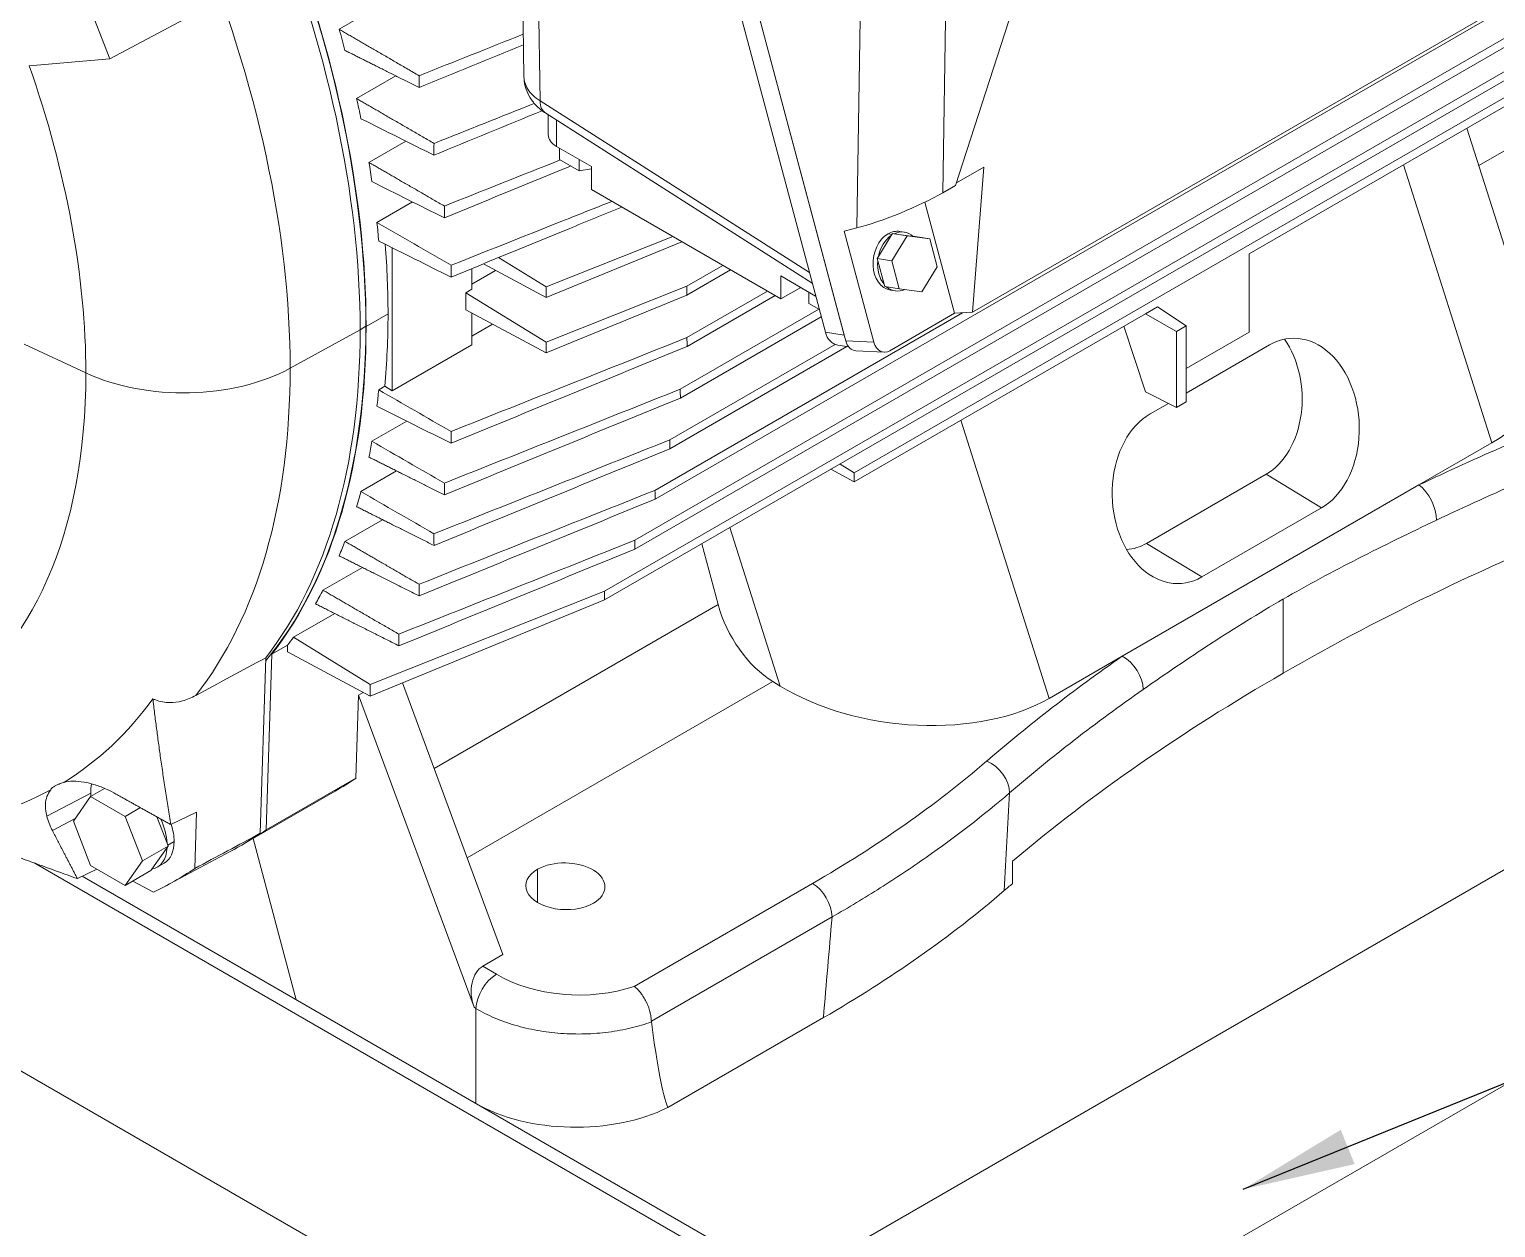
# Model space of a CAD drawing. Header units: millimetres. Extents: x -2122 to 22797, y 3569 to 89276.
# Drawn here: x 10430 to 10951, y 79981 to 80406 of the extents above; entities that cross this region are included whole.
import ezdxf

# ---------------------------------------------------------------- set-up
doc = ezdxf.new("R2010")
doc.units = ezdxf.units.MM
doc.header["$LTSCALE"] = 20
doc.layers.add('IA-TEXT', color=2, linetype='Continuous')
doc.layers.add('IA-TRAZ', color=8, linetype='Continuous', lineweight=5)
doc.styles.add('ING-AMB', font='romans.shx', dxfattribs={"width": 0.75, "oblique": 15})
doc.dimstyles.new('ING-AMB 16', dxfattribs={"dimscale": 16, "dimtxt": 3, "dimasz": 2.5, "dimexe": 1, "dimexo": 1, "dimgap": 1, "dimtad": 1, "dimdec": 0, "dimzin": 0, "dimdsep": 46, "dimtxsty": 'ING-AMB', "dimcen": 0.1, "dimclrd": 7, "dimclre": 7, "dimclrt": 2, "dimadec": 0, "dimazin": 0, "dimtfac": 1, "dimtdec": 0, "dimtmove": 0, "dimatfit": 0, "dimfxl": 1.25, "dimtfill": 1, "dimtolj": 1, "dimtzin": 0, "dimarcsym": 1})

# ---------------------------------------------------------------- blocks, each defined once
blk = doc.blocks.new('A$C6cb7b9ed')
at = {"color": 0, "linetype": 'Continuous', "lineweight": 0, "extrusion": (2.77556e-16, 0.816497, 0.57735)}
for p, q in [((2243.07, 4332.1), (2138.15, 4725.52)), ((2144.69, 4724.91), (2249.84, 4330.63)), ((2144.8, 4724.47), (2249.71, 4331.05)), ((2136.17, 4422.57), (2131.53, 4718.96)), ((2141.86, 4414.12), (2137.22, 4710.45)), ((2257.03, 4548.87), (2254.26, 4369.05)), ((2284.78, 4381.54), (2287.35, 4548.98)), ((2182.66, 4272.81), (2628.35, 4530.13)), ((2175.45, 4258.23), (2621.23, 4515.6)), ((2175.49, 4255.1), (2621.19, 4512.43)), ((2164.75, 4240.21), (2613.05, 4499.04)), ((2327.52, 4502.81), (2289.25, 4384.13)), ((2164.75, 4237.05), (2613.05, 4495.88)), ((2295.31, 4339.15), (2522.6, 4470.37)), ((1978.6, 4456.42), (1989.21, 4429.08)), ((2583.34, 4453.82), (2474.86, 4391.18)), ((2070.61, 4439.5), (2085.39, 4448.03)), ((2019.56, 4445.07), (1989.21, 4429.08)), ((1989.21, 4429.08), (1960.7, 4426.53)), ((2076.81, 4414.92), (2090.73, 4422.96)), ((2253.34, 4282.13), (2500.83, 4425.01)), ((2393.35, 4359.81), (2500.83, 4421.86)), ((2237.44, 4353.22), (2141.86, 4414.12)), ((2143.9, 4409.7), (2238.44, 4349.47)), ((2144.76, 4402.04), (2144.76, 4409.16)), ((2147.69, 4397.96), (2147.69, 4407.29)), ((2495.64, 4325.72), (2470.65, 4404.43)), ((2081.17, 4392.28), (2094.25, 4399.84)), ((2147.69, 4397.96), (2160.06, 4390.82)), ((2148.81, 4393.31), (2148.81, 4397.31)), ((2148.81, 4393.31), (2155.75, 4389.3)), ((2155.75, 4389.3), (2155.75, 4393.3)), ((2155.75, 4389.3), (2160.06, 4389.97)), ((2160.06, 4382.65), (2160.06, 4390.82)), ((2299.22, 4390.62), (2289.54, 4385.03)), ((2295.31, 4339.15), (2299.22, 4390.62)), ((2448.14, 4391.44), (2479.45, 4292.79)), ((2160.06, 4382.65), (2227.24, 4343.87)), ((2284.78, 4381.54), (2289.25, 4384.13)), ((2084.02, 4370.95), (2096.66, 4378.25)), ((2288.92, 4338.75), (2278.4, 4378.2)), ((2254.26, 4369.05), (2249.75, 4367.91)), ((2188.91, 4365.99), (2143.99, 4348.11)), ((2143.99, 4344.35), (2192.17, 4364.12)), ((2249.75, 4367.91), (2260.26, 4328.48)), ((2261.9, 4358.93), (2266.41, 4366.33)), ((2266.65, 4366.72), (2265.29, 4366.93)), ((2266.41, 4366.33), (2266.85, 4367.05)), ((2266.64, 4357.39), (2272.03, 4366.24)), ((2266.85, 4367.05), (2267.51, 4366.96)), ((2272.03, 4366.24), (2266.85, 4367.05)), ((2267.51, 4366.96), (2274.23, 4366.05)), ((2271.14, 4367.53), (2269.48, 4367.79)), ((2272.03, 4366.24), (2280.07, 4365.14)), ((2274.23, 4366.05), (2274.89, 4365.96)), ((2280.07, 4365.14), (2274.89, 4365.96)), ((2280.07, 4365.14), (2282.73, 4355.2)), ((2089.35, 4362.05), (2089.35, 4311.25)), ((2261.46, 4358.2), (2261.9, 4358.93)), ((2393.35, 4332.09), (2393.35, 4359.81)), ((2117.63, 4347.28), (2117.63, 4354.6)), ((2117.63, 4349.06), (2126.11, 4353.95)), ((2121.75, 4356.29), (2143.99, 4344.35)), ((2143.99, 4348.11), (2127.15, 4358.51)), ((2193.9, 4348.33), (2206.7, 4355.72)), ((2193.9, 4345.18), (2209.43, 4354.15)), ((2261.67, 4357.39), (2261.46, 4358.2)), ((2266.64, 4357.39), (2261.46, 4358.2)), ((2263.89, 4349.07), (2261.67, 4357.39)), ((2269.29, 4347.44), (2266.64, 4357.39)), ((2282.73, 4355.2), (2277.34, 4346.34)), ((2193.9, 4348.33), (2143.99, 4328.46)), ((2193.9, 4345.18), (2193.9, 4348.33)), ((2239.61, 4344.89), (2227.24, 4352.03)), ((2227.24, 4352.03), (2227.24, 4343.87)), ((2264.11, 4348.25), (2263.89, 4349.07)), ((2269.29, 4347.44), (2264.11, 4348.25)), ((2115.51, 4346.05), (2117.63, 4347.28)), ((2143.99, 4328.46), (2115.51, 4346.05)), ((2115.51, 4346.05), (2115.51, 4340)), ((2143.99, 4348.11), (2143.99, 4344.35)), ((2143.99, 4324.7), (2193.9, 4345.18)), ((2193.98, 4330.14), (2222.5, 4346.6)), ((2193.99, 4326.99), (2225.23, 4345.03)), ((2234.31, 4347.95), (2227.24, 4343.87)), ((2237.2, 4342.28), (2237.2, 4346.28)), ((2239.61, 4344.89), (2239.61, 4345.07)), ((2267.86, 4346.68), (2266.2, 4346.94)), ((2277.34, 4346.34), (2269.29, 4347.44)), ((2080.16, 4334.07), (2087.94, 4338.56)), ((2115.51, 4340), (2143.99, 4324.7)), ((2117.63, 4327.58), (2117.63, 4338.86)), ((2182.63, 4275.94), (2291.72, 4338.93)), ((2191.61, 4311.84), (2240.77, 4340.22)), ((2237.2, 4342.28), (2240.93, 4340.13)), ((2253.34, 4278.97), (2356.58, 4338.58)), ((2288.92, 4338.75), (2265.95, 4325.49)), ((2295.31, 4339.15), (2288.92, 4338.75)), ((2360.82, 4341.03), (2356.58, 4338.58)), ((2367.56, 4332.24), (2356.58, 4338.58)), ((2371.06, 4334.26), (2360.82, 4341.03)), ((2053.23, 4319.25), (2078.04, 4332.84)), ((2080.05, 4334.13), (2078.04, 4332.84)), ((2117.63, 4330.67), (2124.98, 4334.91)), ((2191.63, 4308.69), (2241.61, 4337.55)), ((2348.89, 4334.13), (2356.58, 4310.86)), ((2371.06, 4334.26), (2367.56, 4332.24)), ((2371.06, 4307.4), (2371.06, 4334.26)), ((1958.88, 4327.83), (1980.75, 4317.61)), ((2089.35, 4311.25), (2117.63, 4327.58)), ((2143.99, 4328.46), (2143.99, 4324.7)), ((2187.92, 4293.86), (2246.55, 4327.71)), ((2249.71, 4331.05), (2243.07, 4332.1)), ((2251.34, 4326.85), (2247.49, 4327.46)), ((2249.84, 4330.63), (2250.28, 4328.99)), ((2260.26, 4328.48), (2250.28, 4328.99)), ((2367.56, 4332.24), (2367.56, 4305.38)), ((2393.35, 4332.09), (2371.06, 4319.22)), ((2371.06, 4310.44), (2400.65, 4327.53)), ((2187.94, 4290.72), (2250.7, 4326.95)), ((2253.92, 4325.48), (2263.91, 4324.97)), ((2084.64, 4311.62), (2086.76, 4312.85)), ((2089.35, 4311.25), (2086.76, 4312.85)), ((2367.56, 4305.38), (2356.58, 4310.86)), ((2358.23, 4303.03), (2364.73, 4306.79)), ((2367.56, 4305.38), (2371.06, 4307.4)), ((2229.7, 3994.61), (2767.1, 4304.88)), ((2082.22, 4293.36), (2094.59, 4300.51)), ((2322.48, 4202.15), (2291.16, 4300.81)), ((2453.61, 4277.86), (2479.45, 4292.79)), ((2078.32, 4275.51), (2091, 4282.83)), ((2253.34, 4278.97), (2245.06, 4283.42)), ((2248.26, 4285.27), (2253.34, 4282.13)), ((2253.34, 4282.13), (2253.34, 4278.97)), ((2399.4, 4281.63), (2356.97, 4257.13)), ((2399.4, 4281.63), (2419.01, 4269.72)), ((2348.32, 4217.08), (2453.61, 4277.86)), ((2072.66, 4257.84), (2085.99, 4265.54)), ((2419.01, 4269.72), (2376.58, 4245.22)), ((2209.19, 4262.71), (2227.03, 4206.52)), ((2205.04, 4235.41), (2199.29, 4256.99)), ((2356.97, 4257.13), (2376.58, 4245.22)), ((2064.86, 4240.53), (2078.83, 4248.59)), ((2164.75, 4240.21), (2081.57, 4207.08)), ((2164.75, 4237.05), (2164.75, 4240.21)), ((2081.57, 4202.92), (2164.75, 4237.05)), ((2205.04, 4235.41), (2104.29, 4177.24)), ((2405.43, 4237.31), (2405.43, 4211.06)), ((2054.45, 4223.84), (2069.02, 4232.25)), ((2054.45, 4223.84), (2081.57, 4207.08)), ((2229.7, 3918.15), (2767.1, 4228.42)), ((2052.34, 4221.05), (2046.68, 4217.79)), ((2052.26, 4218.66), (2052.34, 4221.05)), ((2081.57, 4202.92), (2052.26, 4218.66)), ((2042.64, 4154.27), (2044.56, 4216.56)), ((2044.76, 4155.5), (2046.68, 4217.79)), ((2322.48, 4202.15), (2348.32, 4217.08)), ((2224.42, 4208.11), (2116.02, 4145.52)), ((2227.03, 4206.52), (2224.42, 4208.11)), ((2077.49, 4203.31), (2076.58, 4173.87)), ((2079.11, 4204.25), (2077.49, 4203.31)), ((2077.49, 4203.31), (2118.44, 4092.57)), ((2081.57, 4207.08), (2081.57, 4202.92)), ((2093.05, 4207.64), (2128.69, 4111.27)), ((1745.77, 4192.36), (2224.94, 3915.72)), ((2076.58, 4173.87), (2044.76, 4155.5)), ((1982.49, 4168.47), (1966.91, 4160.36)), ((1976.33, 4158.63), (1982.45, 4167.35)), ((1982.45, 4167.35), (1987.41, 4170.21)), ((1982.45, 4167.35), (1994.7, 4160.28)), ((2069.24, 4169.27), (2037.42, 4150.9)), ((1994.7, 4160.28), (2000.09, 4163.39)), ((2020.04, 4161.77), (2010.92, 4157.37)), ((2020.04, 4161.77), (2019.43, 4141.82)), ((1968.91, 4155.22), (1976.97, 4159.55)), ((1982.45, 4142.85), (1976.33, 4158.63)), ((1994.7, 4160.28), (2000.82, 4144.49)), ((2005.91, 4160.15), (2009.56, 4150.76)), ((2009.56, 4150.76), (2009.94, 4149.76)), ((2009.81, 4150.11), (2012.05, 4151.4)), ((2055.41, 4095.24), (2040.15, 4152.47)), ((2000.82, 4144.49), (2009.94, 4149.76)), ((2009.56, 4149.21), (2004.21, 4141.6)), ((2008.9, 4135.47), (2031.93, 4147.8)), ((2009.94, 4149.76), (2009.56, 4149.21)), ((2225.21, 3992.02), (1962.38, 4143.77)), ((1977.74, 4138.22), (1984.66, 4141.57)), ((1994.7, 4135.78), (1982.45, 4142.85)), ((2000.82, 4144.49), (1994.7, 4135.78)), ((1994.7, 4135.78), (2003.82, 4141.05)), ((2004.21, 4141.6), (2003.82, 4141.05)), ((2006.1, 4142.28), (2008.57, 4143.71)), ((2140.97, 4141.51), (2140.97, 4129.78)), ((2309.39, 4136.4), (2309.39, 4144.33)), ((1979.5, 4139.07), (2229.7, 3994.61)), ((2004.77, 4133.36), (1997.38, 4137.33)), ((2238.56, 4136.52), (2175.28, 4099.98)), ((2181.35, 4087.59), (2245.44, 4124.59)), ((2128.69, 4111.27), (2121.62, 4107.18)), ((2126.4, 4104.28), (2121.62, 4107.18)), ((2119.14, 4058.45), (2055.41, 4095.24)), ((2118.44, 4092.57), (2119.14, 4092.14)), ((2119.14, 4092.14), (2119.14, 4058.45)), ((2242.38, 4088.88), (2187.2, 4057.02))]:
    blk.add_line(p, q, dxfattribs=at)
at = {"color": 0, "linetype": 'Continuous', "lineweight": 0, "extrusion": (2.49533e-16, 4.00463e-16, -1)}
blk.add_ellipse((1857.42, 4462.67), major_axis=(157.42, -272.66), ratio=0.57735, start_param=-1.359424, end_param=-0.785398, dxfattribs=at)
at = {"color": 0, "linetype": 'Continuous', "lineweight": 0, "extrusion": (4.0637e-17, 1.51659e-16, -1)}
blk.add_ellipse((1857.42, 4462.67), major_axis=(157.5, -272.8), ratio=0.57735, start_param=-1.34078, end_param=-0.785398, dxfattribs=at)
at = {"color": 0, "linetype": 'Continuous', "lineweight": 0}
for centre, major_axis, ratio, start_param, end_param in [((1855.3, 4461.44), (-157.5, 272.8), 0.57735, -2.356194, -1.800813), ((1831.12, 4447.48), (-157.05, 272.02), 0.57735, -2.356194, -1.800054), ((1863.08, 4465.93), (-157.5, 272.8), 0.57735, -2.01076, -1.984602), ((1793.46, 4425.74), (-132.44, 229.39), 0.57735, -2.356194, -1.889257), ((1863.08, 4465.93), (-157.5, 272.8), 0.57735, -2.096097, -2.070876), ((2154.76, 4402.04), (-10, 0), 0.57735, 0, 0.785398), ((1863.08, 4465.93), (-157.5, 272.8), 0.57735, -2.176168, -2.151563), ((2269.02, 4377.84), (-22.1, -9.16), 0.146384, 0.780125, 2.301722), ((1863.08, 4465.93), (-157.5, 272.8), 0.57735, -2.253404, -2.229179), ((1865.2, 4467.16), (-157.5, 272.8), 0.57735, -2.356194, -2.26227), ((6920.43, 9290.31), (-3027.79, -9379.17), 0.398507, -0.893873, -0.893355), ((1865.2, 4467.16), (-157.5, 272.8), 0.57735, -2.458984, -2.356194), ((1855.3, 4461.44), (157.5, -272.8), 0.57735, 0.230017, 0.785398), ((2248.73, 4335.36), (-1.24, -7.9), 0.739997, -1.03209, 0), ((2255.37, 4334.32), (-1.24, -7.9), 0.739997, -1.03209, -0.972573), ((2254.52, 4331.46), (0.95, 5.94), 0.738212, 2.113074, 3.220342), ((2429.26, 4323.28), (-67.43, 7.84), 0.584125, -3.807475, -2.884363), ((1793.46, 4425.74), (132.44, -229.39), 0.57735, -0.728737, 0.785398), ((2015.37, 4342.28), (55, 0), 0.57735, -2.251475, -0.811578), ((1831.12, 4447.48), (157.05, -272.02), 0.57735, 0.229258, 0.785398), ((1863.08, 4465.93), (-157.5, 272.8), 0.57735, -2.48321, -2.458984), ((2849.75, 3998.7), (-668.37, -61.69), 0.56061, -1.103052, -0.989065), ((6920.43, 9291.12), (-3028.11, -9379.18), 0.39848, -0.886444, -0.885926), ((1863.08, 4465.93), (-157.5, 272.8), 0.57735, -2.560826, -2.536221), ((1863.08, 4465.93), (-157.5, 272.8), 0.57735, -2.641513, -2.616292), ((2453.42, 4269.81), (-4.31, 9.02), 0.523231, -2.313136, -0.768409), ((1863.08, 4465.93), (-157.5, 272.8), 0.57735, -2.727787, -2.701629), ((1863.08, 4465.93), (157.5, -272.8), 0.57735, 0.320639, 0.348185), ((1863.08, 4465.93), (157.5, -272.8), 0.57735, 0.230017, 0.248237), ((2809.4, 3975.4), (-641.63, -70.93), 0.606087, -0.838209, -0.724222), ((2348.14, 4209.02), (-5.72, 8.2), 0.626579, -2.407948, -0.863221), ((2272.28, 4232.65), (-67.43, 7.84), 0.584125, 0.904914, 2.475711), ((1816.05, 4438.78), (154.6, -267.77), 0.57735, 0.014662, 0.253808), ((2300.15, 4171.87), (-6.52, 7.58), 0.673474, -2.474411, -0.92932), ((2000.17, 4158.26), (12.5, -21.65), 0.57735, -2.530079, -2.356194), ((1816.05, 4438.78), (154.6, -267.77), 0.57735, -0.253808, -0.014662), ((2000.17, 4158.26), (12.5, -21.65), 0.57735, -2.356194, -2.303946), ((1855.3, 4461.44), (180, -311.77), 0.57735, -0.018517, 0.041679), ((1857.42, 4462.67), (180, -311.77), 0.57735, -0.005893, 0.041679), ((2150.87, 4135.49), (-14, 0.33), 0.59226, -0.771605, 2.369988), ((2150.87, 4135.49), (-14, 0.33), 0.59226, -3.913197, -0.771605), ((2238.37, 4128.46), (-5, 8.66), 0.57735, -2.330015, -0.811578), ((2125.51, 4096.65), (-2.11, 11.2), 0.695691, 0.239637, 1.810434), ((2154.5, 4078.86), (50, 0), 0.57735, -2.356194, -0.857782)]:
    blk.add_ellipse(centre, major_axis=major_axis, ratio=ratio, start_param=start_param, end_param=end_param, dxfattribs=at)
at = {"color": 0, "linetype": 'Continuous', "lineweight": 0, "extrusion": (-6.38022e-17, 1.06474e-16, -1)}
blk.add_ellipse((2149.27, 4418.14), major_axis=(-5.37, -8.43), ratio=0.60505, start_param=0, end_param=0.741653, dxfattribs=at)
at = {"color": 0, "linetype": 'Continuous', "lineweight": 0, "extrusion": (-7.52226e-17, 2.36583e-16, -1)}
blk.add_ellipse((2267.84, 4357.37), major_axis=(-1.64, -10.42), ratio=0.739997, start_param=0, end_param=2.602886, dxfattribs=at)
at = {"color": 0, "linetype": 'Continuous', "lineweight": 0, "extrusion": (-9.40283e-17, 2.95728e-16, -1)}
blk.add_ellipse((2269.5, 4357.11), major_axis=(1.64, 10.42), ratio=0.739997, start_param=-1.512243, end_param=-0.612367, dxfattribs=at)
at = {"color": 0, "linetype": 'Continuous', "lineweight": 0, "extrusion": (-6.1513e-17, 2.34429e-16, -1)}
blk.add_ellipse((2267.84, 4357.37), major_axis=(1.64, 10.42), ratio=0.739997, start_param=-0.538706, end_param=0, dxfattribs=at)
at = {"color": 0, "linetype": 'Continuous', "lineweight": 0, "extrusion": (-1.71191e-16, 2.51657e-16, -1)}
blk.add_ellipse((2269.5, 4357.11), major_axis=(1.64, 10.42), ratio=0.739997, start_param=-0.465046, end_param=0.434831, dxfattribs=at)
at = {"color": 0, "linetype": 'Continuous', "lineweight": 0, "extrusion": (-1.19869e-16, 1.31212e-16, -1)}
blk.add_ellipse((2269.5, 4357.11), major_axis=(1.64, 10.42), ratio=0.739997, start_param=-2.559441, end_param=-1.659564, dxfattribs=at)
at = {"color": 0, "linetype": 'Continuous', "lineweight": 0, "extrusion": (-1.19487e-16, 2.22045e-16, -1)}
blk.add_ellipse((2246.68, 4348.97), major_axis=(-10, 0), ratio=0.57735, start_param=-0.793317, end_param=-0.785398, dxfattribs=at)
at = {"color": 0, "linetype": 'Continuous', "lineweight": 0, "extrusion": (-7.01267e-17, 1.7959e-16, -1)}
blk.add_ellipse((2269.5, 4357.11), major_axis=(-1.64, -10.42), ratio=0.739997, start_param=-0.441108, end_param=0.431773, dxfattribs=at)
at = {"color": 0, "linetype": 'Continuous', "lineweight": 0, "extrusion": (3.69184e-17, 2.13611e-16, -1)}
blk.add_ellipse((1857.42, 4462.67), major_axis=(157.42, -272.66), ratio=0.57735, start_param=-0.785398, end_param=-0.212669, dxfattribs=at)
at = {"color": 0, "linetype": 'Continuous', "lineweight": 0, "extrusion": (-1.35059e-16, 1.78418e-16, -1)}
blk.add_ellipse((1857.42, 4462.67), major_axis=(157.5, -272.8), ratio=0.57735, start_param=-0.785398, end_param=-0.230017, dxfattribs=at)
at = {"color": 0, "linetype": 'Continuous', "lineweight": 0, "extrusion": (-9.76325e-17, 2.73913e-16, -1)}
blk.add_ellipse((2409.83, 4298.62), major_axis=(-1.24, 31.26), ratio=0.722464, start_param=-0.363045, end_param=2.778548, dxfattribs=at)
at = {"color": 0, "linetype": 'Continuous', "lineweight": 0, "extrusion": (-1.47003e-16, 1.35828e-16, -1)}
blk.add_ellipse((2264.51, 4330.94), major_axis=(-0.95, -5.94), ratio=0.738212, start_param=-0.539538, end_param=1.028519, dxfattribs=at)
at = {"color": 0, "linetype": 'Continuous', "lineweight": 0, "extrusion": (-1.71708e-16, 2.1543e-16, -1)}
blk.add_ellipse((2390.67, 4309.13), major_axis=(-1.18, 29.74), ratio=0.722464, start_param=0.842692, end_param=2.778548, dxfattribs=at)
at = {"color": 0, "linetype": 'Continuous', "lineweight": 0, "extrusion": (-1.14047e-16, 1.62155e-16, -1)}
blk.add_ellipse((2367.4, 4274.13), major_axis=(-1.24, 31.26), ratio=0.722464, start_param=-3.504638, end_param=-0.363045, dxfattribs=at)
at = {"color": 0, "linetype": 'Continuous', "lineweight": 0, "extrusion": (6.11418e-17, -5.69489e-17, -1)}
blk.add_ellipse((2970.73, 3893.12), major_axis=(799.52, -18.6), ratio=0.59245, start_param=-2.277733, end_param=-2.178973, dxfattribs=at)
at = {"color": 0, "linetype": 'Continuous', "lineweight": 0, "extrusion": (-6.74263e-17, -1.68064e-16, -1)}
for start_param, end_param in [(-2.343772, -2.155156), (-2.532389, -2.343772)]:
    blk.add_ellipse((2971.11, 3901.57), major_axis=(799.94, 17.68), ratio=0.562044, start_param=start_param, end_param=end_param, dxfattribs=at)
at = {"color": 0, "linetype": 'Continuous', "lineweight": 0, "extrusion": (-3.65051e-17, 2.20775e-16, -1)}
blk.add_ellipse((2348.24, 4284.64), major_axis=(-1.18, 29.74), ratio=0.722464, start_param=-3.504638, end_param=-3.165006, dxfattribs=at)
at = {"color": 0, "linetype": 'Continuous', "lineweight": 0, "extrusion": (-8.32667e-17, 1.44222e-16, -1)}
blk.add_ellipse((2224.98, 4232.27), major_axis=(-15, 25.98), ratio=0.57735, start_param=-2.330015, end_param=-1.134464, dxfattribs=at)
at = {"color": 0, "linetype": 'Continuous', "lineweight": 0, "extrusion": (-2.46264e-16, 5.73047e-18, -1)}
blk.add_ellipse((2970.73, 3893.12), major_axis=(799.52, -18.6), ratio=0.59245, start_param=-2.560635, end_param=-2.461875, dxfattribs=at)
at = {"color": 0, "linetype": 'Continuous', "lineweight": 0, "extrusion": (-3.51927e-17, 1.71978e-16, -1)}
blk.add_ellipse((1889.24, 4481.04), major_axis=(180, -311.77), ratio=0.57735, start_param=-0.041679, end_param=0, dxfattribs=at)
at = {"color": 0, "linetype": 'Continuous', "lineweight": 0, "extrusion": (3.53118e-16, 3.32071e-16, -1)}
blk.add_ellipse((1997.7, 4156.83), major_axis=(8.4, -14.55), ratio=0.57735, start_param=-1.41669, end_param=-0.841851, dxfattribs=at)
at = {"color": 0, "linetype": 'Continuous', "lineweight": 0, "extrusion": (1.84859e-16, 2.34926e-16, -1)}
blk.add_ellipse((2000.17, 4158.26), major_axis=(8.4, -14.55), ratio=0.57735, start_param=-1.195804, end_param=-0.785398, dxfattribs=at)
at = {"color": 0, "linetype": 'Continuous', "lineweight": 0, "extrusion": (1.44222e-16, 8.32667e-17, -1)}
blk.add_ellipse((2000.17, 4158.26), major_axis=(8.4, -14.55), ratio=0.57735, start_param=-0.785398, end_param=0, dxfattribs=at)
at = {"color": 0, "linetype": 'Continuous', "lineweight": 0, "extrusion": (-1.59096e-16, 1.64541e-16, -1)}
blk.add_ellipse((1997.7, 4156.83), major_axis=(8.4, -14.55), ratio=0.57735, start_param=-0.728945, end_param=0.205347, dxfattribs=at)
at = {"color": 0, "linetype": 'Continuous', "lineweight": 0, "extrusion": (2.32933e-16, 2.62682e-16, -1)}
blk.add_ellipse((1832.67, 4448.38), major_axis=(179.58, -311.04), ratio=0.57735, start_param=-0.040816, end_param=0.040816, dxfattribs=at)
at = {"color": 0, "linetype": 'Continuous', "lineweight": 0, "extrusion": (6.37706e-17, 2.22045e-16, -1)}
blk.add_ellipse((2971.11, 3876.83), major_axis=(800, 0), ratio=0.57735, start_param=-2.551183, end_param=-2.544811, dxfattribs=at)
at = {"color": 0, "linetype": 'Continuous', "lineweight": 0, "extrusion": (-6.09533e-17, 1.66943e-16, -1)}
blk.add_ellipse((2126.21, 4096.22), major_axis=(5.19, 8.55), ratio=0.562039, start_param=-2.368946, end_param=-0.79815, dxfattribs=at)
at = {"color": 0, "linetype": 'Continuous', "lineweight": 0, "extrusion": (1.29582e-17, 3.32855e-16, -1)}
blk.add_ellipse((2154.68, 4120.61), major_axis=(40, -0.93), ratio=0.59226, start_param=-5.267212, end_param=-3.940784, dxfattribs=at)
at = {"color": 0, "linetype": 'Continuous', "lineweight": 0, "extrusion": (-9.31573e-17, 1.77147e-16, -1)}
blk.add_ellipse((2182.88, 4088.47), major_axis=(1.04, 1.91), ratio=0.591246, start_param=-2.459401, end_param=-2.335931, dxfattribs=at)
at = {"color": 0, "linetype": 'Continuous', "lineweight": 0, "extrusion": (-3.17235e-18, 2.22029e-16, -1)}
blk.add_ellipse((2154.5, 5633.81), major_axis=(-34.91, 1579.58), ratio=0.022659, start_param=-3.081631, end_param=-2.935886, dxfattribs=at)
at = {"color": 0, "linetype": 'Continuous', "lineweight": 0}
for points, weights in [([(2098.97, 4423.05), (2084.02, 4431.71), (2070.61, 4439.5)], [1.03898421094, 1.08258497217, 1.12417338923]), ([(2072.66, 4432.02), (2085.12, 4425.77), (2098.94, 4418.85)], [1.13271759528, 1.08966734277, 1.04517721408]), ([(2104.25, 4399.03), (2089.79, 4407.41), (2076.81, 4414.92)], [1.04165968204, 1.08755835537, 1.13186363051]), ([(2107.94, 4376.8), (2093.83, 4384.95), (2081.17, 4392.28)], [1.04432370582, 1.09275413173, 1.1399680584]), ([(2081.17, 4287.75), (2093.83, 4281.41), (2107.94, 4274.36)], [1.1399680584, 1.09275413173, 1.04432370582]), ([(2076.81, 4270.14), (2089.79, 4263.64), (2104.25, 4256.39)], [1.13186363051, 1.08755835537, 1.04165968204]), ([(2098.94, 4242.62), (2085.12, 4250.63), (2072.66, 4257.84)], [1.04517721408, 1.08966734277, 1.13271759528]), ([(2070.61, 4252.72), (2084.02, 4245.99), (2098.97, 4238.49)], [1.12417338923, 1.08258497217, 1.03898421094]), ([(2091.77, 4224.92), (2077.62, 4233.12), (2064.86, 4240.53)], [1.04274625989, 1.08437780775, 1.12419440465]), ([(2062.19, 4235.7), (2076.19, 4228.64), (2091.81, 4220.79)], [1.1168399849, 1.07781489641, 1.03628107644]), ([(2010.92, 4157.37), (2007.07, 4180.58), (2004.51, 4202)], [1.02498660572, 1.0187382128, 1.00351977488]), ([(2010.92, 4157.37), (2000.86, 4162.95), (1991.43, 4168.22)], [1.00394176556, 1.00394529039, 1.00284550647]), ([(1926.88, 4157.18), (1950.53, 4147.94), (1977.74, 4138.22)], [1.00351977488, 1.0187382128, 1.02498660572]), ([(1968.91, 4155.22), (1973.18, 4146.97), (1977.74, 4138.22)], [1.00284550647, 1.00394529039, 1.00394176556])]:
    blk.add_rational_spline(points, weights, degree=2, dxfattribs=at)
for points in [[(2135.93, 4437.76), (2123.61, 4432.85), (2111.29, 4427.95), (2098.97, 4423.05)], [(2098.94, 4418.85), (2111.29, 4423.92), (2123.64, 4428.98), (2135.99, 4434.05)], [(2098.97, 4423.05), (2098.96, 4421.65), (2098.95, 4420.25), (2098.94, 4418.85)], [(2139.83, 4413.2), (2127.97, 4408.48), (2116.11, 4403.76), (2104.25, 4399.03)], [(2078.32, 4407.8), (2086.96, 4403.48), (2095.59, 4399.16), (2104.23, 4394.85)], [(2104.23, 4394.85), (2117.02, 4400.1), (2129.82, 4405.35), (2142.61, 4410.6)], [(2104.25, 4399.03), (2104.24, 4397.64), (2104.23, 4396.24), (2104.23, 4394.85)], [(2149.05, 4393.17), (2135.35, 4387.71), (2121.64, 4382.26), (2107.94, 4376.8)], [(2082.22, 4385.46), (2090.78, 4381.18), (2099.35, 4376.9), (2107.92, 4372.62)], [(2107.94, 4376.8), (2107.93, 4375.41), (2107.93, 4374.01), (2107.92, 4372.62)], [(2110.3, 4355.77), (2101.54, 4360.83), (2092.78, 4365.89), (2084.02, 4370.95)], [(2084.64, 4364.4), (2093.19, 4360.13), (2101.74, 4355.86), (2110.29, 4351.59)], [(2193.99, 4326.99), (2193.99, 4328.04), (2193.99, 4329.09), (2193.98, 4330.14)], [(2191.63, 4308.69), (2191.62, 4309.74), (2191.62, 4310.79), (2191.61, 4311.84)], [(2110.29, 4296.81), (2101.74, 4301.75), (2093.19, 4306.68), (2084.64, 4311.62)], [(2084.02, 4305.79), (2092.78, 4301.41), (2101.54, 4297.03), (2110.3, 4292.65)], [(2107.92, 4278.51), (2099.35, 4283.46), (2090.78, 4288.41), (2082.22, 4293.36)], [(2187.94, 4290.72), (2187.93, 4291.77), (2187.92, 4292.81), (2187.92, 4293.86)], [(2104.23, 4260.54), (2095.59, 4265.53), (2086.96, 4270.52), (2078.32, 4275.51)], [(2107.92, 4278.51), (2107.93, 4277.13), (2107.93, 4275.74), (2107.94, 4274.36)], [(2182.66, 4272.81), (2182.65, 4273.85), (2182.64, 4274.9), (2182.63, 4275.94)], [(2104.23, 4260.54), (2104.23, 4259.16), (2104.24, 4257.77), (2104.25, 4256.39)], [(2175.49, 4255.1), (2175.48, 4256.14), (2175.47, 4257.19), (2175.45, 4258.23)], [(2098.94, 4242.62), (2098.95, 4241.24), (2098.96, 4239.87), (2098.97, 4238.49)], [(2091.77, 4224.92), (2091.79, 4223.54), (2091.8, 4222.17), (2091.81, 4220.79)], [(2044.56, 4216.56), (2036.29, 4212.1), (2028.02, 4207.64), (2019.75, 4203.18)], [(2306.54, 4133.96), (2307.17, 4145.64), (2307.8, 4157.2), (2308.43, 4168.64)], [(2019.43, 4141.82), (2027.17, 4145.97), (2034.9, 4150.12), (2042.64, 4154.27)], [(2245.44, 4124.59), (2244.42, 4112.81), (2243.4, 4100.9), (2242.38, 4088.88)]]:
    blk.add_open_spline(points, degree=3, dxfattribs=at)
for points, knots in [([(2136.17, 4422.57), (2136.18, 4421.9), (2136.28, 4421.24), (2136.47, 4420.58), (2136.7, 4419.78), (2137.06, 4418.99), (2137.54, 4418.23), (2138.03, 4417.47), (2138.64, 4416.74), (2139.37, 4416.05), (2140.09, 4415.36), (2140.93, 4414.71), (2141.86, 4414.12)], [5.5069106, 5.5069106, 5.5069106, 5.5069106, 5.663387, 5.663387, 5.663387, 5.8535866, 5.8535866, 5.8535866, 6.0437862, 6.0437862, 6.0437862, 6.2339857, 6.2339857, 6.2339857, 6.2339857]), ([(2143.88, 4409.72), (2142.77, 4410.43), (2141.73, 4411.24), (2139.87, 4413.07), (2139.05, 4414.09), (2137.73, 4416.22), (2137.2, 4417.34), (2136.48, 4419.62), (2136.26, 4420.78), (2136.18, 4422.14), (2136.17, 4422.34), (2136.17, 4422.54)], [0.027775, 0.027775, 0.027775, 0.027775, 4.277537, 4.277537, 8.495188, 8.495188, 12.466287, 12.466287, 16.236916, 16.236916, 16.882659, 16.882659, 16.882659, 16.882659]), ([(2107.92, 4372.62), (2121.87, 4378.34), (2135.82, 4384.07), (2150.77, 4390.2), (2151.77, 4390.61), (2152.77, 4391.02)], [0, 0, 0, 0, 5.108439, 5.108439, 5.475654, 5.475654, 5.475654, 5.475654]), ([(2110.29, 4351.59), (2124.24, 4357.31), (2138.19, 4363.04), (2158.37, 4371.32), (2164.6, 4373.88), (2170.83, 4376.43)], [0, 0, 0, 0, 5.108654, 5.108654, 7.39098, 7.39098, 7.39098, 7.39098]), ([(2167.31, 4378.47), (2162.26, 4376.45), (2157.2, 4374.44), (2138.2, 4366.87), (2124.25, 4361.32), (2110.3, 4355.77)], [3.257387, 3.257387, 3.257387, 3.257387, 5.108408, 5.108408, 10.21689, 10.21689, 10.21689, 10.21689]), ([(2193.98, 4330.14), (2180.04, 4324.58), (2166.09, 4319.03), (2138.19, 4307.92), (2124.24, 4302.37), (2110.29, 4296.81)], [0.000007, 0.000007, 0.000007, 0.000007, 5.108587, 5.108587, 10.21723, 10.21723, 10.21723, 10.21723]), ([(2110.3, 4292.65), (2124.25, 4298.38), (2138.2, 4304.1), (2166.1, 4315.55), (2180.05, 4321.27), (2193.99, 4326.99)], [0, 0, 0, 0, 5.108496, 5.108496, 10.216992, 10.216992, 10.216992, 10.216992]), ([(2191.61, 4311.84), (2177.66, 4306.28), (2163.71, 4300.73), (2135.82, 4289.62), (2121.87, 4284.06), (2107.92, 4278.51)], [0.000006, 0.000006, 0.000006, 0.000006, 5.108381, 5.108381, 10.216814, 10.216814, 10.216814, 10.216814]), ([(2107.94, 4274.36), (2121.88, 4280.08), (2135.83, 4285.8), (2163.73, 4297.25), (2177.68, 4302.97), (2191.63, 4308.69)], [0, 0, 0, 0, 5.108258, 5.108258, 10.216517, 10.216517, 10.216517, 10.216517]), ([(2187.92, 4293.86), (2173.97, 4288.31), (2160.02, 4282.75), (2132.12, 4271.65), (2118.18, 4266.09), (2104.23, 4260.54)], [0.000006, 0.000006, 0.000006, 0.000006, 5.10817, 5.10817, 10.216389, 10.216389, 10.216389, 10.216389]), ([(2104.25, 4256.39), (2118.2, 4262.11), (2132.15, 4267.84), (2160.04, 4279.28), (2173.99, 4285), (2187.94, 4290.72)], [0, 0, 0, 0, 5.107914, 5.107914, 10.215827, 10.215827, 10.215827, 10.215827]), ([(2182.63, 4275.94), (2168.68, 4270.39), (2154.73, 4264.84), (2126.84, 4253.73), (2112.89, 4248.18), (2098.94, 4242.62)], [0.000006, 0.000006, 0.000006, 0.000006, 5.107832, 5.107832, 10.21571, 10.21571, 10.21571, 10.21571]), ([(2098.97, 4238.49), (2112.92, 4244.21), (2126.87, 4249.93), (2154.76, 4261.37), (2168.71, 4267.09), (2182.66, 4272.81)], [0, 0, 0, 0, 5.107404, 5.107404, 10.214808, 10.214808, 10.214808, 10.214808]), ([(2405.43, 4237.31), (2409.77, 4239.81), (2414.16, 4242.26), (2423.03, 4247.07), (2427.52, 4249.43), (2436.59, 4254.06), (2441.17, 4256.34), (2450.42, 4260.87), (2455.09, 4263.11), (2459.81, 4265.37)], [0.07360809, 0.07360809, 0.07360809, 0.07360809, 0.09200105, 0.09200105, 0.11039401, 0.11039401, 0.12878697, 0.12878697, 0.14717992, 0.14717992, 0.14717992, 0.14717992]), ([(2175.45, 4258.23), (2161.51, 4252.68), (2147.56, 4247.13), (2119.67, 4236.02), (2105.72, 4230.47), (2091.77, 4224.92)], [0.000006, 0.000006, 0.000006, 0.000006, 5.10734, 5.10734, 10.214723, 10.214723, 10.214723, 10.214723]), ([(2091.81, 4220.79), (2105.76, 4226.51), (2119.7, 4232.22), (2147.6, 4243.66), (2161.55, 4249.38), (2175.49, 4255.1)], [0, 0, 0, 0, 5.106769, 5.106769, 10.213538, 10.213538, 10.213538, 10.213538]), ([(2355.83, 4205.33), (2359.75, 4208.07), (2363.72, 4210.81), (2367.74, 4213.54), (2367.75, 4213.54), (2367.75, 4213.55), (2367.76, 4213.55), (2371.78, 4216.28), (2375.85, 4218.99), (2379.97, 4221.67), (2379.98, 4221.68), (2379.99, 4221.69), (2380, 4221.69), (2384.12, 4224.37), (2388.29, 4227.01), (2392.52, 4229.61), (2392.53, 4229.62), (2392.55, 4229.63), (2392.56, 4229.64), (2396.78, 4232.23), (2401.06, 4234.79), (2405.39, 4237.29), (2405.4, 4237.29), (2405.42, 4237.3), (2405.43, 4237.31)], [0, 0, 0, 0, 0.01836735, 0.01836735, 0.01836735, 0.01840202, 0.01840202, 0.01840202, 0.03675166, 0.03675166, 0.03675166, 0.03680405, 0.03680405, 0.03680405, 0.05514956, 0.05514956, 0.05514956, 0.05520607, 0.05520607, 0.05520607, 0.0735588, 0.0735588, 0.0735588, 0.07360809, 0.07360809, 0.07360809, 0.07360809]), ([(2019.75, 4203.18), (2018.24, 4202.37), (2016.61, 4201.69), (2013.44, 4200.82), (2011.92, 4200.64), (2008.84, 4200.65), (2007.07, 4200.97), (2005.14, 4201.72), (2004.82, 4201.86), (2004.51, 4202)], [-16.795165, -16.795165, -16.795165, -16.795165, -16.16989, -16.16989, -15.544615, -15.544615, -14.724536, -14.724536, -14.560604, -14.560604, -14.560604, -14.560604]), ([(2300.33, 4179.93), (2291.23, 4172.09), (2281.53, 4164.56), (2260.94, 4150.09), (2250.05, 4143.15), (2238.56, 4136.52)], [0, 0, 0, 0, 0.04852404, 0.04852404, 0.09704809, 0.09704809, 0.09704809, 0.09704809]), ([(1968.36, 4169.73), (1968.41, 4169.91), (1968.53, 4170.11), (1968.85, 4170.44), (1969, 4170.56), (1969.29, 4170.76), (1969.4, 4170.84), (1969.63, 4170.98), (1969.74, 4171.04), (1970, 4171.19), (1970.16, 4171.26), (1970.61, 4171.48), (1970.93, 4171.62), (1971.78, 4171.96), (1972.32, 4172.16), (1972.9, 4172.35)], [8.0773622, 8.0773622, 8.0773622, 8.0773622, 8.3110606, 8.3110606, 8.4488105, 8.4488105, 8.5292865, 8.5292865, 8.5974234, 8.5974234, 8.6796795, 8.6796795, 8.8291137, 8.8291137, 9.04265, 9.04265, 9.04265, 9.04265]), ([(1991.43, 4168.22), (1990.4, 4168.8), (1989.35, 4169.33), (1986.86, 4170.47), (1985.42, 4171.03), (1982.75, 4171.88), (1981.42, 4172.21), (1978.81, 4172.65), (1977.54, 4172.77), (1975.14, 4172.75), (1974.02, 4172.62), (1972.97, 4172.37), (1972.93, 4172.36), (1972.9, 4172.35)], [1.112245, 1.112245, 1.112245, 1.112245, 1.4539, 1.4539, 1.938533, 1.938533, 2.399975, 2.399975, 2.861416, 2.861416, 3.322857, 3.322857, 3.340038, 3.340038, 3.340038, 3.340038]), ([(1968.36, 4169.73), (1968.34, 4169.7), (1968.32, 4169.68), (1967.73, 4168.99), (1967.28, 4168.21), (1966.65, 4166.48), (1966.47, 4165.53), (1966.38, 4163.53), (1966.47, 4162.48), (1966.74, 4161.08), (1966.82, 4160.72), (1966.91, 4160.36)], [4.228559, 4.228559, 4.228559, 4.228559, 4.245739, 4.245739, 4.707181, 4.707181, 5.168622, 5.168622, 5.630063, 5.630063, 5.782131, 5.782131, 5.782131, 5.782131]), ([(2245.44, 4124.59), (2248.37, 4126.27), (2251.26, 4127.97), (2256.96, 4131.42), (2259.78, 4133.16), (2268.12, 4138.44), (2273.53, 4142.04), (2289.28, 4153.06), (2299.16, 4160.7), (2308.43, 4168.64)], [0, 0, 0, 0, 0.01240501, 0.01240501, 0.02481002, 0.02481002, 0.04962004, 0.04962004, 0.09924008, 0.09924008, 0.09924008, 0.09924008]), ([(1966.91, 4160.36), (1967.11, 4159.57), (1967.37, 4158.74), (1968.04, 4157.02), (1968.45, 4156.13), (1968.91, 4155.22)], [5.7821311, 5.7821311, 5.7821311, 5.7821311, 6.1146964, 6.1146964, 6.4563512, 6.4563512, 6.4563512, 6.4563512]), ([(2306.54, 4133.96), (2297.11, 4125.84), (2287, 4117.98), (2265.56, 4102.93), (2254.26, 4095.74), (2242.38, 4088.88)], [0, 0, 0, 0, 5.081303, 5.081303, 10.121356, 10.121356, 10.121356, 10.121356]), ([(2181.35, 4087.59), (2181.34, 4088.12), (2181.29, 4088.67), (2181.21, 4089.23), (2181.16, 4089.52), (2181.11, 4089.8), (2181.05, 4090.1), (2181.01, 4090.32), (2180.95, 4090.55), (2180.9, 4090.78), (2180.88, 4090.85), (2180.86, 4090.91), (2180.84, 4090.98), (2180.69, 4091.57), (2180.5, 4092.16), (2180.28, 4092.75), (2180.07, 4093.29), (2179.84, 4093.84), (2179.58, 4094.36), (2179.56, 4094.41), (2179.54, 4094.45), (2179.52, 4094.5), (2179.24, 4095.06), (2178.94, 4095.61), (2178.61, 4096.14), (2178.44, 4096.4), (2178.27, 4096.67), (2178.1, 4096.92), (2177.94, 4097.15), (2177.78, 4097.37), (2177.61, 4097.59), (2177.6, 4097.61), (2177.59, 4097.62), (2177.57, 4097.64), (2177.21, 4098.11), (2176.84, 4098.54), (2176.45, 4098.93), (2176.26, 4099.13), (2176.07, 4099.32), (2175.87, 4099.49), (2175.77, 4099.58), (2175.68, 4099.67), (2175.58, 4099.75), (2175.48, 4099.83), (2175.38, 4099.91), (2175.28, 4099.98)], [0, 0, 0, 0, 0.0018942, 0.0018942, 0.0018942, 0.0028413, 0.0028413, 0.0028413, 0.00357759, 0.00357759, 0.00357759, 0.0037884, 0.0037884, 0.0037884, 0.0056826, 0.0056826, 0.0056826, 0.00742872, 0.00742872, 0.00742872, 0.00757681, 0.00757681, 0.00757681, 0.00947101, 0.00947101, 0.00947101, 0.01041811, 0.01041811, 0.01041811, 0.01129217, 0.01129217, 0.01129217, 0.01136521, 0.01136521, 0.01136521, 0.01325941, 0.01325941, 0.01325941, 0.01420651, 0.01420651, 0.01420651, 0.01468006, 0.01468006, 0.01468006, 0.01515361, 0.01515361, 0.01515361, 0.01515361]), ([(2119.14, 4092.14), (2121.15, 4090.94), (2123.32, 4089.83), (2125.64, 4088.84), (2127.95, 4087.84), (2130.41, 4086.97), (2132.96, 4086.22), (2135.52, 4085.47), (2138.19, 4084.84), (2140.91, 4084.35), (2143.64, 4083.87), (2146.44, 4083.52), (2149.26, 4083.31), (2152.08, 4083.1), (2154.92, 4083.03), (2157.75, 4083.11), (2160.58, 4083.18), (2163.39, 4083.4), (2166.15, 4083.75), (2168.91, 4084.11), (2171.61, 4084.6), (2174.21, 4085.23), (2176.69, 4085.83), (2179.09, 4086.55), (2181.36, 4087.37)], [4.712389, 4.712389, 4.712389, 4.712389, 4.882487, 4.882487, 4.882487, 5.052585, 5.052585, 5.052585, 5.222683, 5.222683, 5.222683, 5.392781, 5.392781, 5.392781, 5.562879, 5.562879, 5.562879, 5.732977, 5.732977, 5.732977, 5.903075, 5.903075, 5.903075, 6.065056, 6.065056, 6.065056, 6.065056])]:
    blk.add_open_spline(points, degree=3, knots=knots, dxfattribs=at)

msp = doc.modelspace()

# ---------------------------------------------------------------- block references
at = {"layer": 'IA-TRAZ'}
msp.add_blockref('A$C6cb7b9ed', (8469.77, 75966.46, 10192.11), dxfattribs=at)

# ---------------------------------------------------------------- leaders
at = {"layer": 'IA-TEXT'}
msp.add_leader([(10861.04, 79994.44, 30576.32), (11424.34, 80222.89, 30576.32), (11460.51, 80222.89, 30576.32)], dimstyle='ING-AMB 16', override={"dimgap": 1, "dimtad": 0}, dxfattribs=at)

doc.saveas('drawing.dxf')
